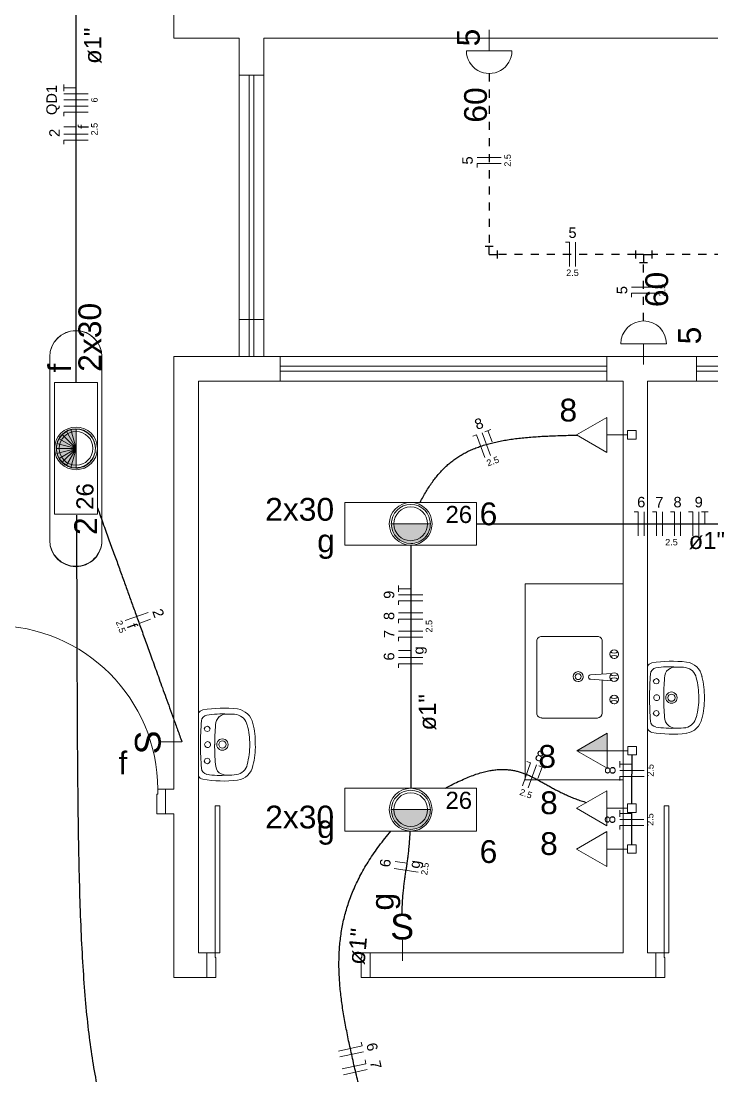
# Model space of a CAD drawing. Header units: millimetres. Extents: x 0 to 321, y -39 to 66.
# Drawn here: x 48.73 to 57.29, y 33.3 to 46.38 of the extents above; entities that cross this region are included whole.
import ezdxf

# ---------------------------------------------------------------- set-up
doc = ezdxf.new("R2010")
doc.units = ezdxf.units.MM
doc.header["$LTSCALE"] = 0.5
doc.header["$MEASUREMENT"] = 0
doc.linetypes.add('DOT2', pattern=[3.175, 0, -3.175])
for name, color, linetype, lineweight in [('Arquitetura', 8, 'Continuous', 5), ('EL-Condutos', 4, 'Continuous', 30), ('EL-Fios', 9, 'Continuous', 20), ('EL-Textos condutos', 7, 'Continuous', 20), ('EL-Textos fios', 7, 'Continuous', 20), ('EL-Textos pontos', 5, 'Continuous', 20), ('P-SIMBOL', 5, 'Continuous', 20)]:
    doc.layers.add(name, color=color, linetype=linetype, lineweight=lineweight)
doc.styles.add('Arial', font='arial.ttf')

msp = doc.modelspace()

# ---------------------------------------------------------------- hatches: boundary and pattern name
at = {"layer": 'Arquitetura', "linetype": 'Continuous'}
for points in [[(49.166, 41.076), (49.167, 41.055), (49.17, 41.034), (49.174, 41.014), (49.18, 40.994), (49.189, 40.974), (49.198, 40.955), (49.21, 40.937), (49.223, 40.921), (49.237, 40.905), (49.252, 40.891), (49.269, 40.878), (49.287, 40.867), (49.306, 40.857), (49.325, 40.849), (49.345, 40.842), (49.366, 40.838), (49.387, 40.835), (49.408, 40.834), (49.409, 40.834), (49.409, 40.834), (49.409, 40.834), (49.409, 40.834), (49.409, 40.834), (49.409, 40.834), (49.409, 40.834), (49.409, 40.834), (49.409, 40.834), (49.409, 40.834), (49.409, 40.834), (49.409, 40.834), (49.409, 40.834), (49.409, 40.834), (49.409, 40.834), (49.409, 40.834), (49.409, 40.834), (49.409, 40.834), (49.409, 40.834), (49.409, 40.834), (49.409, 40.834), (49.409, 40.834), (49.409, 40.834), (49.409, 40.834), (49.409, 40.834), (49.409, 40.834), (49.409, 40.834), (49.409, 40.834), (49.409, 40.834), (49.409, 40.834), (49.409, 40.834), (49.409, 40.834), (49.409, 40.834), (49.409, 40.834), (49.409, 40.834), (49.409, 40.834), (49.409, 40.834), (49.409, 40.834), (49.409, 40.834), (49.409, 40.834), (49.409, 40.834), (49.409, 40.834), (49.409, 40.834), (49.409, 40.834), (49.409, 40.834), (49.409, 40.834), (49.409, 40.834), (49.409, 40.834), (49.409, 40.834), (49.409, 40.834), (49.409, 40.834), (49.409, 40.834), (49.409, 40.834), (49.409, 40.834), (49.409, 40.834), (49.409, 40.834), (49.409, 40.834), (49.409, 40.834), (49.409, 40.834), (49.409, 40.834), (49.409, 40.834), (49.409, 40.834), (49.409, 40.834), (49.409, 40.834), (49.409, 40.834), (49.409, 40.834), (49.409, 40.834), (49.409, 40.834), (49.409, 40.834), (49.409, 40.834), (49.409, 40.834), (49.409, 40.834), (49.409, 40.834), (49.41, 41.319), (49.409, 41.319), (49.409, 41.319), (49.409, 41.319), (49.409, 41.319), (49.409, 41.319), (49.409, 41.319), (49.409, 41.319), (49.409, 41.319), (49.409, 41.319), (49.409, 41.319), (49.409, 41.319), (49.409, 41.319), (49.409, 41.319), (49.409, 41.319), (49.409, 41.319), (49.409, 41.319), (49.409, 41.319), (49.409, 41.319), (49.409, 41.319), (49.409, 41.319), (49.409, 41.319), (49.409, 41.319), (49.409, 41.319), (49.409, 41.319), (49.409, 41.319), (49.409, 41.319), (49.409, 41.319), (49.409, 41.319), (49.409, 41.319), (49.409, 41.319), (49.409, 41.319), (49.409, 41.319), (49.409, 41.319), (49.409, 41.319), (49.409, 41.319), (49.409, 41.319), (49.409, 41.319), (49.409, 41.319), (49.409, 41.319), (49.409, 41.319), (49.409, 41.319), (49.409, 41.319), (49.409, 41.319), (49.409, 41.319), (49.409, 41.319), (49.409, 41.319), (49.409, 41.319), (49.409, 41.319), (49.409, 41.319), (49.409, 41.319), (49.409, 41.319), (49.409, 41.319), (49.409, 41.319), (49.409, 41.319), (49.409, 41.319), (49.409, 41.319), (49.409, 41.319), (49.409, 41.319), (49.409, 41.319), (49.409, 41.319), (49.409, 41.319), (49.409, 41.319), (49.409, 41.319), (49.409, 41.319), (49.409, 41.319), (49.409, 41.319), (49.409, 41.319), (49.409, 41.319), (49.409, 41.319), (49.409, 41.319), (49.409, 41.319), (49.409, 41.319), (49.409, 41.319), (49.408, 41.319), (49.387, 41.318), (49.366, 41.315), (49.345, 41.31), (49.325, 41.304), (49.306, 41.296), (49.287, 41.286), (49.269, 41.275), (49.252, 41.262), (49.237, 41.248), (49.223, 41.232), (49.21, 41.215), (49.198, 41.198), (49.189, 41.179), (49.18, 41.159), (49.174, 41.139), (49.17, 41.118), (49.167, 41.098), (49.166, 41.076), (49.166, 41.076)], [(53.561, 39.9), (53.582, 39.901), (53.603, 39.904), (53.624, 39.908), (53.644, 39.915), (53.663, 39.923), (53.682, 39.933), (53.7, 39.944), (53.717, 39.957), (53.732, 39.971), (53.746, 39.987), (53.759, 40.003), (53.771, 40.021), (53.78, 40.04), (53.788, 40.059), (53.795, 40.08), (53.799, 40.1), (53.802, 40.121), (53.803, 40.142), (53.803, 40.143), (53.803, 40.143), (53.803, 40.143), (53.803, 40.143), (53.803, 40.143), (53.803, 40.143), (53.803, 40.143), (53.803, 40.143), (53.803, 40.143), (53.803, 40.143), (53.803, 40.143), (53.803, 40.143), (53.803, 40.143), (53.803, 40.143), (53.803, 40.143), (53.803, 40.143), (53.803, 40.143), (53.803, 40.143), (53.803, 40.143), (53.803, 40.143), (53.803, 40.143), (53.803, 40.143), (53.803, 40.143), (53.803, 40.143), (53.803, 40.143), (53.803, 40.143), (53.803, 40.143), (53.803, 40.143), (53.803, 40.143), (53.803, 40.143), (53.803, 40.143), (53.803, 40.143), (53.803, 40.143), (53.803, 40.143), (53.803, 40.143), (53.803, 40.143), (53.803, 40.143), (53.803, 40.143), (53.803, 40.143), (53.803, 40.143), (53.803, 40.143), (53.803, 40.143), (53.803, 40.143), (53.803, 40.143), (53.803, 40.143), (53.803, 40.143), (53.803, 40.143), (53.803, 40.143), (53.803, 40.143), (53.803, 40.143), (53.803, 40.143), (53.803, 40.143), (53.803, 40.143), (53.803, 40.143), (53.803, 40.143), (53.803, 40.143), (53.803, 40.143), (53.803, 40.143), (53.803, 40.143), (53.803, 40.143), (53.803, 40.143), (53.803, 40.143), (53.803, 40.143), (53.803, 40.143), (53.803, 40.143), (53.803, 40.143), (53.803, 40.143), (53.803, 40.143), (53.803, 40.143), (53.803, 40.143), (53.803, 40.143), (53.803, 40.143), (53.803, 40.143), (53.319, 40.144), (53.319, 40.143), (53.319, 40.143), (53.319, 40.143), (53.319, 40.143), (53.319, 40.143), (53.319, 40.143), (53.319, 40.143), (53.319, 40.143), (53.319, 40.143), (53.319, 40.143), (53.319, 40.143), (53.319, 40.143), (53.319, 40.143), (53.319, 40.143), (53.319, 40.143), (53.319, 40.143), (53.319, 40.143), (53.319, 40.143), (53.319, 40.143), (53.319, 40.143), (53.319, 40.143), (53.319, 40.143), (53.319, 40.143), (53.319, 40.143), (53.319, 40.143), (53.319, 40.143), (53.319, 40.143), (53.319, 40.143), (53.319, 40.143), (53.319, 40.143), (53.319, 40.143), (53.319, 40.143), (53.319, 40.143), (53.319, 40.143), (53.319, 40.143), (53.319, 40.143), (53.319, 40.143), (53.319, 40.143), (53.319, 40.143), (53.319, 40.143), (53.319, 40.143), (53.319, 40.143), (53.319, 40.143), (53.319, 40.143), (53.319, 40.143), (53.319, 40.143), (53.319, 40.143), (53.319, 40.143), (53.319, 40.143), (53.319, 40.143), (53.319, 40.143), (53.319, 40.143), (53.319, 40.143), (53.319, 40.143), (53.319, 40.143), (53.319, 40.143), (53.319, 40.143), (53.319, 40.143), (53.319, 40.143), (53.319, 40.143), (53.319, 40.143), (53.319, 40.143), (53.319, 40.143), (53.319, 40.143), (53.319, 40.143), (53.319, 40.143), (53.319, 40.143), (53.319, 40.143), (53.319, 40.143), (53.319, 40.143), (53.319, 40.143), (53.319, 40.143), (53.319, 40.143), (53.319, 40.142), (53.319, 40.121), (53.322, 40.1), (53.327, 40.08), (53.333, 40.059), (53.341, 40.04), (53.351, 40.021), (53.362, 40.003), (53.375, 39.987), (53.389, 39.971), (53.405, 39.957), (53.422, 39.944), (53.44, 39.933), (53.458, 39.923), (53.478, 39.915), (53.498, 39.908), (53.519, 39.904), (53.54, 39.901), (53.561, 39.9), (53.561, 39.9)], [(53.561, 36.356), (53.582, 36.357), (53.603, 36.359), (53.624, 36.364), (53.644, 36.37), (53.663, 36.378), (53.682, 36.388), (53.7, 36.4), (53.717, 36.412), (53.732, 36.427), (53.746, 36.442), (53.759, 36.459), (53.771, 36.477), (53.78, 36.496), (53.788, 36.515), (53.795, 36.535), (53.799, 36.556), (53.802, 36.577), (53.803, 36.598), (53.803, 36.599), (53.803, 36.599), (53.803, 36.599), (53.803, 36.599), (53.803, 36.599), (53.803, 36.599), (53.803, 36.599), (53.803, 36.599), (53.803, 36.599), (53.803, 36.599), (53.803, 36.599), (53.803, 36.599), (53.803, 36.599), (53.803, 36.599), (53.803, 36.599), (53.803, 36.599), (53.803, 36.599), (53.803, 36.599), (53.803, 36.599), (53.803, 36.599), (53.803, 36.599), (53.803, 36.599), (53.803, 36.599), (53.803, 36.599), (53.803, 36.599), (53.803, 36.599), (53.803, 36.599), (53.803, 36.599), (53.803, 36.599), (53.803, 36.599), (53.803, 36.599), (53.803, 36.599), (53.803, 36.599), (53.803, 36.599), (53.803, 36.599), (53.803, 36.599), (53.803, 36.599), (53.803, 36.599), (53.803, 36.599), (53.803, 36.599), (53.803, 36.599), (53.803, 36.599), (53.803, 36.599), (53.803, 36.599), (53.803, 36.599), (53.803, 36.599), (53.803, 36.599), (53.803, 36.599), (53.803, 36.599), (53.803, 36.599), (53.803, 36.599), (53.803, 36.599), (53.803, 36.599), (53.803, 36.599), (53.803, 36.599), (53.803, 36.599), (53.803, 36.599), (53.803, 36.599), (53.803, 36.599), (53.803, 36.599), (53.803, 36.599), (53.803, 36.599), (53.803, 36.599), (53.803, 36.599), (53.803, 36.599), (53.803, 36.599), (53.803, 36.599), (53.803, 36.599), (53.803, 36.599), (53.803, 36.599), (53.803, 36.599), (53.803, 36.599), (53.803, 36.599), (53.319, 36.6), (53.319, 36.599), (53.319, 36.599), (53.319, 36.599), (53.319, 36.599), (53.319, 36.599), (53.319, 36.599), (53.319, 36.599), (53.319, 36.599), (53.319, 36.599), (53.319, 36.599), (53.319, 36.599), (53.319, 36.599), (53.319, 36.599), (53.319, 36.599), (53.319, 36.599), (53.319, 36.599), (53.319, 36.599), (53.319, 36.599), (53.319, 36.599), (53.319, 36.599), (53.319, 36.599), (53.319, 36.599), (53.319, 36.599), (53.319, 36.599), (53.319, 36.599), (53.319, 36.599), (53.319, 36.599), (53.319, 36.599), (53.319, 36.599), (53.319, 36.599), (53.319, 36.599), (53.319, 36.599), (53.319, 36.599), (53.319, 36.599), (53.319, 36.599), (53.319, 36.599), (53.319, 36.599), (53.319, 36.599), (53.319, 36.599), (53.319, 36.599), (53.319, 36.599), (53.319, 36.599), (53.319, 36.599), (53.319, 36.599), (53.319, 36.599), (53.319, 36.599), (53.319, 36.599), (53.319, 36.599), (53.319, 36.599), (53.319, 36.599), (53.319, 36.599), (53.319, 36.599), (53.319, 36.599), (53.319, 36.599), (53.319, 36.599), (53.319, 36.599), (53.319, 36.599), (53.319, 36.599), (53.319, 36.599), (53.319, 36.599), (53.319, 36.599), (53.319, 36.599), (53.319, 36.599), (53.319, 36.599), (53.319, 36.599), (53.319, 36.599), (53.319, 36.599), (53.319, 36.599), (53.319, 36.599), (53.319, 36.599), (53.319, 36.599), (53.319, 36.599), (53.319, 36.599), (53.319, 36.598), (53.319, 36.577), (53.322, 36.556), (53.327, 36.535), (53.333, 36.515), (53.341, 36.496), (53.351, 36.477), (53.362, 36.459), (53.375, 36.442), (53.389, 36.427), (53.405, 36.412), (53.422, 36.4), (53.44, 36.388), (53.458, 36.378), (53.478, 36.37), (53.498, 36.364), (53.519, 36.359), (53.54, 36.357), (53.561, 36.356), (53.561, 36.356)]]:
    msp.add_hatch(color=256, dxfattribs=at).paths.add_polyline_path(points)
at = {"layer": 'P-SIMBOL', "linetype": 'Continuous'}
msp.add_hatch(color=256, dxfattribs=at).paths.add_polyline_path([(55.9953, 37.3312), (55.6203, 37.3312), (55.9953, 37.5477)])

# ---------------------------------------------------------------- linework, layer by layer
at = {"layer": 'Arquitetura'}
for p, q in [((50.623, 46.569), (50.623, 46.166)), ((51.433, 46.166), (50.623, 46.166)), ((51.433, 42.219), (51.433, 46.166)), ((51.737, 46.166), (51.737, 45.253)), ((57.51, 46.166), (51.737, 46.166)), ((51.737, 42.219), (51.737, 46.166)), ((54.322, 46.166), (54.926, 46.166)), ((51.433, 45.707), (51.737, 45.707)), ((51.555, 42.219), (51.555, 45.707)), ((51.616, 42.219), (51.616, 45.707)), ((51.737, 43.329), (51.737, 42.219)), ((51.433, 42.677), (51.737, 42.677)), ((49.084, 42.215), (49.084, 39.938)), ((49.084, 42.214), (49.084, 39.939)), ((49.732, 42.215), (49.732, 39.938)), ((49.732, 42.214), (49.732, 39.939)), ((51.433, 42.219), (50.623, 42.219)), ((50.623, 42.219), (50.623, 36.853)), ((51.433, 42.219), (51.737, 42.219)), ((84.334, 42.219), (51.737, 42.219)), ((51.939, 42.219), (51.939, 41.914)), ((54.866, 42.219), (55.474, 42.219)), ((55.989, 41.914), (55.989, 42.219)), ((57.103, 42.219), (57.103, 41.914)), ((51.936, 42.097), (55.989, 42.097)), ((51.936, 42.036), (55.989, 42.036)), ((57.101, 42.097), (61.153, 42.097)), ((57.101, 42.036), (61.153, 42.036)), ((56.194, 41.914), (50.927, 41.914)), ((50.927, 41.914), (50.927, 34.826)), ((56.194, 41.914), (56.194, 34.826)), ((61.762, 41.914), (56.494, 41.914)), ((56.494, 41.914), (56.494, 34.826)), ((49.2, 41.199), (49.174, 41.139)), ((49.2, 41.199), (49.239, 41.25)), ((49.41, 41.079), (49.2, 41.199)), ((49.41, 41.079), (49.2, 41.199)), ((49.239, 41.25), (49.29, 41.289)), ((49.239, 41.25), (49.41, 41.079)), ((49.239, 41.25), (49.41, 41.079)), ((49.41, 41.079), (49.239, 41.25)), ((49.346, 41.314), (49.29, 41.289)), ((49.29, 41.289), (49.41, 41.079)), ((49.29, 41.289), (49.41, 41.079)), ((49.346, 41.314), (49.41, 41.319)), ((49.41, 41.079), (49.346, 41.314)), ((49.41, 41.079), (49.346, 41.314)), ((49.41, 41.319), (49.41, 41.079)), ((49.41, 41.319), (49.41, 41.079)), ((49.41, 41.319), (49.41, 40.834)), ((49.41, 41.319), (49.41, 41.079)), ((49.41, 41.319), (49.41, 41.079)), ((49.41, 41.319), (49.41, 40.834)), ((49.166, 41.079), (49.174, 41.139)), ((49.174, 41.014), (49.166, 41.079)), ((49.166, 41.079), (49.41, 41.079)), ((49.166, 41.079), (49.41, 41.079)), ((49.41, 41.079), (49.166, 41.079)), ((49.174, 41.139), (49.41, 41.079)), ((49.174, 41.139), (49.41, 41.079)), ((49.41, 41.079), (49.174, 41.014)), ((49.41, 41.079), (49.174, 41.014)), ((49.2, 40.954), (49.41, 41.079)), ((49.2, 40.954), (49.41, 41.079)), ((49.239, 40.907), (49.41, 41.079)), ((49.239, 40.907), (49.41, 41.079)), ((49.41, 41.079), (49.239, 40.907)), ((49.41, 41.079), (49.29, 40.869)), ((49.41, 41.079), (49.29, 40.869)), ((49.346, 40.843), (49.41, 41.079)), ((49.346, 40.843), (49.41, 41.079)), ((49.41, 41.079), (49.41, 40.834)), ((49.41, 41.079), (49.41, 40.834)), ((49.174, 41.014), (49.2, 40.954)), ((49.239, 40.907), (49.2, 40.954)), ((49.29, 40.869), (49.239, 40.907)), ((49.29, 40.869), (49.346, 40.843)), ((49.41, 40.834), (49.346, 40.843)), ((53.319, 40.144), (53.559, 40.144)), ((53.319, 40.144), (53.559, 40.144)), ((53.319, 40.144), (53.803, 40.144)), ((53.559, 40.144), (53.803, 40.144)), ((56.194, 39.399), (54.977, 39.399)), ((54.977, 39.399), (54.977, 36.969)), ((56.494, 37.991), (56.494, 38.381)), ((56.494, 37.862), (56.494, 38.243)), ((56.58, 38.213), (56.567, 38.192)), ((56.567, 38.192), (56.58, 38.166)), ((56.606, 38.226), (56.58, 38.213)), ((56.627, 38.213), (56.606, 38.226)), ((56.64, 38.192), (56.627, 38.213)), ((56.627, 38.166), (56.64, 38.192)), ((56.58, 38.166), (56.606, 38.158)), ((56.606, 38.158), (56.627, 38.166)), ((56.494, 37.605), (56.494, 37.991)), ((56.58, 37.819), (56.567, 37.793)), ((56.567, 37.793), (56.58, 37.772)), ((56.606, 37.828), (56.58, 37.819)), ((56.627, 37.819), (56.606, 37.828)), ((56.64, 37.793), (56.627, 37.819)), ((56.627, 37.772), (56.64, 37.793)), ((50.927, 37.79), (50.927, 37.405)), ((56.58, 37.772), (56.606, 37.759)), ((56.606, 37.759), (56.627, 37.772)), ((50.927, 37.533), (50.927, 37.152)), ((51, 37.602), (51.013, 37.623)), ((51.013, 37.576), (51, 37.602)), ((51.013, 37.623), (51.039, 37.636)), ((51.039, 37.568), (51.013, 37.576)), ((51.039, 37.636), (51.06, 37.623)), ((51.06, 37.576), (51.039, 37.568)), ((51.06, 37.623), (51.073, 37.602)), ((51.073, 37.602), (51.06, 37.576)), ((50.927, 37.405), (50.927, 37.015)), ((51, 37.203), (51.013, 37.229)), ((51.013, 37.182), (51, 37.203)), ((51.013, 37.229), (51.039, 37.238)), ((51.039, 37.169), (51.013, 37.182)), ((51.039, 37.238), (51.06, 37.229)), ((51.06, 37.182), (51.039, 37.169)), ((51.06, 37.229), (51.073, 37.203)), ((51.073, 37.203), (51.06, 37.182)), ((56.194, 36.969), (54.977, 36.969)), ((50.524, 36.853), (50.623, 36.853)), ((50.524, 36.549), (50.623, 36.549)), ((50.623, 36.549), (50.623, 34.521)), ((53.319, 36.6), (53.559, 36.6)), ((53.319, 36.6), (53.559, 36.6)), ((53.319, 36.6), (53.803, 36.6)), ((53.559, 36.6), (53.803, 36.6)), ((51.03, 34.826), (50.927, 34.826)), ((56.194, 34.826), (53.053, 34.826)), ((56.597, 34.826), (56.494, 34.826)), ((51.03, 34.521), (50.623, 34.521)), ((56.597, 34.521), (53.053, 34.521))]:
    msp.add_line(p, q, dxfattribs=at)
at = {"layer": 'Arquitetura', "color": 7}
for p, q in [((55.183, 38.748), (55.873, 38.748)), ((55.123, 38.688), (55.123, 37.796)), ((55.933, 38.688), (55.933, 38.281)), ((56.052, 38.289), (55.788, 38.272)), ((56.052, 38.199), (55.788, 38.216)), ((55.933, 38.208), (55.933, 37.796)), ((55.183, 37.736), (55.873, 37.736))]:
    msp.add_line(p, q, dxfattribs=at)
at = {"layer": 'Arquitetura'}
for points in [[(50.521, 36.853), (50.521, 36.549), (50.41, 36.549), (50.41, 36.793), (50.423, 36.793), (50.423, 36.853), (50.521, 36.853)], [(51.193, 34.826), (51.133, 34.826), (51.133, 36.648), (51.193, 36.648), (51.193, 34.826)], [(56.76, 34.826), (56.7, 34.826), (56.7, 36.648), (56.76, 36.648), (56.76, 34.826)], [(51.03, 34.826), (51.03, 34.521), (51.142, 34.521), (51.142, 34.766), (51.133, 34.766), (51.133, 34.826), (51.03, 34.826)], [(53.058, 34.826), (53.058, 34.521), (52.947, 34.521), (52.947, 34.766), (52.955, 34.766), (52.955, 34.826), (53.058, 34.826)], [(56.597, 34.826), (56.597, 34.521), (56.709, 34.521), (56.709, 34.766), (56.7, 34.766), (56.7, 34.826), (56.597, 34.826)]]:
    msp.add_lwpolyline(points, dxfattribs=at)
for centre, radius, start, end in [((49.408, 42.213), 0.323754, 90.0027, 180), ((49.408, 42.216), 0.323571, 90.0027, 180), ((49.408, 42.214), 0.323571, 90.0027, 180), ((49.408, 42.213), 0.323754, 0.005371330000000001, 90.0027), ((49.408, 42.216), 0.323571, 0.00549497, 90.0027), ((49.408, 42.214), 0.323571, 0.00549497, 90.0027), ((49.408, 41.076), 0.24228, 90, 180), ((49.408, 41.081), 0.242143, 90, 180), ((49.408, 41.079), 0.242143, 90, 180), ((49.408, 41.081), 0.242143, 0, 90), ((49.408, 41.079), 0.242143, 0, 90), ((49.408, 41.076), 0.24228, 0, 90), ((49.408, 41.076), 0.24228, 180, 270), ((49.408, 41.081), 0.242143, 180, 270), ((49.408, 41.079), 0.242143, 180, 270), ((49.408, 41.081), 0.242143, 270, 1.52683e-06), ((49.408, 41.079), 0.242143, 270, 1.52683e-06), ((49.408, 41.076), 0.24228, 270, 1.20742e-06), ((53.561, 40.142), 0.24228, 90, 180), ((53.561, 40.142), 0.24228, 0, 90), ((53.561, 40.142), 0.24228, 180, 270), ((53.561, 40.142), 0.24228, 270, 1.47878e-06), ((49.408, 39.936), 0.323754, 180, 270), ((49.408, 39.941), 0.323571, 180, 270), ((49.408, 39.939), 0.323571, 180, 270), ((49.408, 39.941), 0.323571, 270, 1.52683e-06), ((49.408, 39.939), 0.323571, 270, 1.52683e-06), ((49.408, 39.936), 0.323754, 270, 1.20742e-06), ((48.394, 36.853), 2.02829, 0, 90), ((56.563, 38.342), 0.0781403, 101.431, 152.133), ((56.613, 38.277), 0.0813385, 99.6072, 176.886), ((56.805, 36.915), 1.52519, 83.4235, 99.72090000000001), ((56.761, 37.459), 0.912262, 84.20280000000001, 100.218), ((56.834, 38.239), 0.127825, 129.245, 183.227), ((56.845, 38.209), 0.158246, 87.1606, 125.348), ((56.876, 37.722), 0.645847, 81.83040000000001, 92.0054), ((56.944, 38.204), 0.158733, 11.6163, 81.5806), ((56.95, 38.208), 0.224232, 10.4075, 82.2804), ((60.326, 37.988), 3.80552, 175.586, 180), ((59.435, 37.989), 2.73941, 174.905, 179.979), ((55.973, 37.964), 1.15943, 1.30336, 13.5421), ((56.24, 38.011), 0.960183, 358.6589999999999, 14.3632), ((56.792, 37.988), 0.0707257, 60.0032, 119.997), ((59.995, 37.976), 3.47466, 179.79, 184.625), ((56.608, 37.988), 0.0364196, 179.963, 239.981), ((56.608, 37.988), 0.0364073, 119.96, 180), ((56.608, 37.988), 0.0364429, 60.0128, 119.987), ((56.608, 37.989), 0.0364429, 240.013, 299.987), ((56.608, 37.988), 0.0364073, 299.96, 1.20742e-06), ((56.608, 37.989), 0.0364196, 359.963, 59.9809), ((59.683, 37.995), 2.98685, 180.061, 184.81), ((56.792, 37.988), 0.070721, 120.007, 180), ((56.792, 37.989), 0.0707159, 180.001, 240.003), ((56.792, 37.988), 0.045002, 90, 179.99), ((56.792, 37.988), 0.0450003, 180, 270), ((56.792, 37.989), 0.0707257, 240.003, 299.997), ((56.792, 37.988), 0.0449982, 0, 90), ((56.792, 37.988), 0.0450003, 270, 8.537740000000001e-07), ((56.792, 37.988), 0.0707159, 0.000722744, 60.0032), ((56.792, 37.988), 0.070721, 300.007, 1.20742e-06), ((55.965, 38.019), 1.16775, 346.496, 358.648), ((56.241, 37.966), 0.958999, 345.578, 1.30195), ((51.018, 37.738), 0.105675, 110.542, 148.93), ((51.238, 36.332), 1.52684, 83.4134, 99.6929), ((51.371, 37.615), 0.237888, 12.514, 79.9443), ((54.428, 37.42), 3.47466, 175.375, 180.21), ((51.042, 37.694), 0.0778908, 98.75580000000001, 175.613), ((51.23, 36.544), 1.24282, 87.3231, 99.24149999999999), ((51.274, 37.65), 0.135075, 130.344, 179.449), ((51.279, 37.641), 0.145003, 86.6025, 129.6), ((51.308, 37.156), 0.629822, 81.3221, 91.8265), ((51.365, 37.611), 0.171445, 12.9461, 77.2809), ((50.674, 37.429), 0.958999, 358.698, 14.4219), ((56.609, 37.702), 0.0778908, 184.387, 261.244), ((56.842, 37.746), 0.135075, 180.551, 229.656), ((56.932, 37.784), 0.171445, 282.719, 347.054), ((56.938, 37.781), 0.237888, 280.056, 347.486), ((54.116, 37.4), 2.98685, 175.19, 179.939), ((50.398, 37.377), 1.16775, 1.35244, 13.5038), ((56.585, 37.657), 0.105675, 211.07, 249.458), ((56.805, 39.063), 1.52684, 260.3070000000001, 276.587), ((56.797, 38.851), 1.24282, 260.758, 272.677), ((56.847, 37.755), 0.145003, 230.4, 273.398), ((56.875, 38.239), 0.629822, 268.174, 278.678), ((54.759, 37.407), 3.80552, 180, 184.414), ((51.041, 37.407), 0.0364196, 120.019, 180.037), ((51.041, 37.407), 0.0364073, 180, 240.04), ((51.041, 37.407), 0.0364429, 60.0128, 119.987), ((51.041, 37.407), 0.0364073, 0, 60.03980000000001), ((51.041, 37.407), 0.0364196, 300.019, 0.0366507), ((53.868, 37.407), 2.73941, 180.021, 185.095), ((51.225, 37.407), 0.070721, 180, 239.993), ((51.225, 37.407), 0.0707159, 119.997, 179.999), ((51.225, 37.407), 0.045002, 180.01, 270), ((51.225, 37.407), 0.0450003, 90, 180), ((51.225, 37.407), 0.0707257, 60.0032, 119.997), ((51.225, 37.407), 0.0450003, 0, 90), ((51.225, 37.407), 0.0449982, 270, 8.537740000000001e-07), ((51.225, 37.407), 0.0707159, 299.997, 359.999), ((51.225, 37.407), 0.070721, 0, 59.9929), ((50.406, 37.432), 1.15943, 346.458, 358.697), ((50.673, 37.385), 0.960183, 345.637, 1.34148), ((51.041, 37.407), 0.0364429, 240.013, 299.987), ((51.225, 37.407), 0.0707257, 240.003, 299.997), ((51.267, 37.156), 0.127825, 176.773, 230.755), ((51.377, 37.192), 0.158733, 278.419, 348.384), ((51.383, 37.187), 0.224232, 277.72, 349.592), ((50.996, 37.053), 0.0781403, 207.867, 258.569), ((51.046, 37.118), 0.0813385, 183.114, 260.393), ((51.194, 37.936), 0.912262, 259.782, 275.797), ((51.278, 37.186), 0.158246, 234.652, 272.839), ((51.308, 37.674), 0.645847, 267.995, 278.17), ((51.238, 38.48), 1.52519, 260.279, 276.577), ((53.561, 36.598), 0.24228, 90, 180), ((53.561, 36.598), 0.24228, 0, 90), ((53.561, 36.598), 0.24228, 180, 270), ((53.561, 36.598), 0.24228, 270, 1.47878e-06)]:
    msp.add_arc(centre, radius, start, end, dxfattribs=at)
at = {"layer": 'Arquitetura', "color": 7}
for centre, radius, start, end in [((55.182, 38.69), 0.0585375, 88.51589999999999, 181.484), ((55.875, 38.69), 0.0585375, 358.516, 91.4841), ((56.081, 38.527), 0.0536017, 90, 180), ((56.081, 38.527), 0.0536017, 0, 90), ((56.081, 38.527), 0.0536017, 180, 270), ((56.081, 38.442), 0.0707543, 48.7903, 131.21), ((56.081, 38.609), 0.0707543, 228.994, 311.006), ((56.081, 38.527), 0.0536017, 270, 1.526e-06), ((55.635, 38.249), 0.062178, 90, 180), ((55.635, 38.249), 0.062178, 180, 270), ((55.635, 38.249), 0.0364492, 90, 180), ((55.635, 38.249), 0.0364492, 180, 270), ((55.635, 38.249), 0.062178, 0, 90), ((55.635, 38.249), 0.0364492, 0, 90), ((55.635, 38.249), 0.0364492, 270, 1.526e-06), ((55.635, 38.249), 0.062178, 270, 1.526e-06), ((55.79, 38.244), 0.027873, 150.707, 210.721), ((55.79, 38.244), 0.027873, 90.6922, 150.707), ((55.79, 38.244), 0.0278729, 210.721, 270.736), ((56.081, 38.244), 0.0536017, 90, 180), ((56.081, 38.244), 0.0536017, 180, 270), ((56.081, 38.163), 0.0707543, 49.5318, 130.468), ((56.081, 38.33), 0.0707543, 231.427, 308.573), ((56.081, 38.244), 0.0536017, 0, 90), ((56.081, 38.244), 0.0536017, 270, 1.526e-06), ((56.081, 37.966), 0.0536017, 90, 180), ((56.081, 37.966), 0.0536017, 180, 270), ((56.081, 37.884), 0.0707544, 48.69149999999999, 131.309), ((56.081, 38.047), 0.0707543, 228.884, 311.116), ((56.081, 37.966), 0.0536017, 0, 90), ((56.081, 37.966), 0.0536017, 270, 1.526e-06), ((55.182, 37.795), 0.0585375, 178.516, 271.484), ((55.871, 37.798), 0.062178, 270.006, 1.526e-06)]:
    msp.add_arc(centre, radius, start, end, dxfattribs=at)
at = {"layer": 'EL-Condutos', "linetype": 'Continuous'}
for p, q in [((54.4821, 43.5842), (54.5821, 43.5842)), ((54.5324, 43.4842), (54.5324, 43.5842)), ((54.5324, 43.4842), (54.6324, 43.4842)), ((54.6324, 43.5342), (54.6324, 43.4342)), ((56.3468, 43.5342), (56.3468, 43.4342)), ((56.4468, 43.4842), (56.3468, 43.4842)), ((56.4468, 43.4842), (56.4468, 43.3842)), ((56.4468, 43.4842), (56.5468, 43.4842)), ((56.5468, 43.5342), (56.5468, 43.4342)), ((56.3969, 43.3842), (56.4968, 43.3842))]:
    msp.add_line(p, q, dxfattribs=at)
for points in [[(49.41, 41.89682175791543), (49.40999999999999, 42.16309319262726), (49.41, 42.41518679212177), (49.41, 42.65411525904296), (49.41, 42.88089129603485), (49.41, 43.09652760574145), (49.41, 43.30203689080678), (49.41, 43.49843185387484), (49.40999999999999, 43.68672519758967), (49.41, 43.86792962459528), (49.41, 44.04305783753568), (49.41, 44.21312253905487), (49.40999999999999, 44.37913643179688), (49.41, 44.54211221840573), (49.41, 44.70306260152545), (49.41, 44.8630002838), (49.41, 45.02293796787345), (49.41, 45.18388835638978), (49.41, 45.34686415199303), (49.41, 45.51287805732721), (49.41, 45.68294277503632), (49.41, 45.85807100776439), (49.41, 46.03927545815542), (49.41, 46.22756882885345), (49.41, 46.42396382250247), (49.41, 46.62947314174652), (49.41, 46.84510948922959), (49.41, 47.0718855675957), (49.41, 47.31081407948888), (49.41, 47.56290772755313), (49.41, 47.82917921443248)], [(53.67716024559576, 40.4094661757827), (53.71330209429026, 40.47810928033063), (53.75036714624851, 40.54289069002927), (53.78846787099899, 40.60392220482487), (53.82771673807022, 40.66131562466366), (53.86822621699066, 40.71518274949185), (53.91010877728877, 40.76563537925567), (53.95347688849306, 40.81278531390135), (53.99844302013202, 40.85674435337513), (54.04511964173413, 40.89762429762324), (54.09361922282784, 40.93553694659187), (54.14405423294166, 40.97059410022729), (54.19653714160408, 41.00290755847571), (54.25118041834358, 41.03258912128337), (54.30809653268862, 41.05975058859648), (54.36739795416769, 41.08450376036127), (54.42919715230931, 41.10696043652399), (54.49360659664192, 41.12723241703085), (54.56073875669401, 41.14543150182807), (54.63070610199409, 41.1616694908619), (54.70362110207061, 41.17605818407855), (54.77959622645207, 41.18870938142425), (54.85874394466695, 41.19973488284523), (54.94117672624373, 41.20924648828773), (55.02700704071091, 41.21735599769796), (55.11634735759694, 41.22417521102216), (55.20931014643033, 41.22981592820656), (55.30600787673956, 41.23438994919737), (55.4065530180531, 41.23800907394084), (55.51105803989945, 41.24078510238318), (55.61963541180707, 41.24282983447063)], [(49.67526407372708, 40.34361444907346), (49.71495947997957, 40.23356777827449), (49.75269248395535, 40.12896143061882), (49.78863809026751, 40.02931024480289), (49.82297130352914, 39.93412905952317), (49.85586712835327, 39.84293271347609), (49.88750056935298, 39.75523604535806), (49.91804663114134, 39.67055389386556), (49.94768031833143, 39.58840109769503), (49.97657663553632, 39.50829249554291), (50.00491058736904, 39.42974292610563), (50.03285717844269, 39.35226722807963), (50.06059141337036, 39.27538024016138), (50.08828829676508, 39.1985968010473), (50.11612283323993, 39.12143174943384), (50.14427002740799, 39.04339992401744), (50.17290488388232, 38.96401616349454), (50.20220240727599, 38.8827953065616), (50.23233760220207, 38.79925219191504), (50.26348547327363, 38.71290165825132), (50.29582102510373, 38.62325854426687), (50.32951926230545, 38.52983768865815), (50.36475518949186, 38.43215393012158), (50.40170381127602, 38.32972210735362), (50.440540132271, 38.2220570590507), (50.48143915708987, 38.10867362390928), (50.5245758903457, 37.98908664062579), (50.57012533665156, 37.86281094789666), (50.61826250062052, 37.72936138441837), (50.66916238686564, 37.58825278888733), (50.723, 37.439)], [(49.4147507337, 40.2524512311), (49.41802807443936, 39.43351791382792), (49.420449435137, 38.66939891804815), (49.42297475024049, 37.95772262182113), (49.42656395419736, 37.29611740320728), (49.43217698145517, 36.68221164026706), (49.44077376646148, 36.1136337110609), (49.45331424366383, 35.58801199364924), (49.47075834750976, 35.1029748660925), (49.49406601244682, 34.65615070645113), (49.52419717292258, 34.24516789278557), (49.56211176338459, 33.86765480315626), (49.60876971828036, 33.52123981562361), (49.66513097205748, 33.20355130824808), (49.73215545916349, 32.91221765909012), (49.81080311404594, 32.64486724621013), (49.90203387115237, 32.39912844766857), (50.00680766493034, 32.17262964152588), (50.12608442982739, 31.96299920584249), (50.26082410029109, 31.76786551867884), (50.41198661076896, 31.58485695809535), (50.58053189570857, 31.41160190215248), (50.76741988955747, 31.24572872891066), (50.97361052676321, 31.08486581643032), (51.20006374177333, 30.9266415427719), (51.44773946903538, 30.76868428599584), (51.71759764299692, 30.60862242416258), (52.01059819810549, 30.44408433533255), (52.32770106880865, 30.27269839756618), (52.66986618955394, 30.09209298892392), (53.0380534947889, 29.89989648746621)], [(54.37645469024864, 40.144), (54.54759015458541, 40.144), (54.7104361478146, 40.144), (54.8655847750153, 40.14399999999999), (55.01362814126664, 40.144), (55.15515835164774, 40.14399999999999), (55.2907675112377, 40.14399999999999), (55.42104772511566, 40.14400000000001), (55.54659109836066, 40.14399999999999), (55.66798973605192, 40.14400000000001), (55.78583574326846, 40.14399999999999), (55.90072122508946, 40.14400000000001), (56.01323828659398, 40.14399999999999), (56.12397903286119, 40.14400000000001), (56.23353556897014, 40.14399999999999), (56.3425, 40.144), (56.45146443102986, 40.144), (56.56102096713882, 40.144), (56.67176171340601, 40.144), (56.78427877491055, 40.144), (56.89916425673153, 40.144), (57.01701026394809, 40.144), (57.13840890163932, 40.144), (57.26395227488435, 40.144), (57.39423248876229, 40.144), (57.52984164835225, 40.144), (57.67137185873334, 40.144), (57.81941522498469, 40.144), (57.9745638521854, 40.144), (58.13740984541458, 40.144), (58.30854530975136, 40.144)], [(53.559, 39.88037962754767), (53.559, 39.74154437514046), (53.559, 39.61062842288039), (53.55899999999999, 39.48706610653893), (53.559, 39.37029176188751), (53.559, 39.2597397246976), (53.559, 39.15484433074064), (53.559, 39.05503991578807), (53.559, 38.95976081561136), (53.559, 38.86844136598195), (53.559, 38.78051590267128), (53.559, 38.69541876145082), (53.559, 38.61258427809202), (53.559, 38.53144678836631), (53.559, 38.45144062804516), (53.559, 38.37200013290001), (53.559, 38.2925596387023), (53.559, 38.2125534812235), (53.559, 38.13141599623506), (53.559, 38.04858151950842), (53.559, 37.96348438681503), (53.559, 37.87555893392635), (53.559, 37.78423949661382), (53.559, 37.6889604106489), (53.559, 37.58915601180302), (53.559, 37.48426063584765), (53.559, 37.37370861855425), (53.559, 37.25693429569424), (53.559, 37.13337200303909), (53.559, 37.00245607636025), (53.559, 36.86362085142915)], [(56.30050436295992, 36.67143190239909), (56.30066147553168, 36.69896186509987), (56.30081015980638, 36.7249782388706), (56.30095101780523, 36.74958911820522), (56.30108465154949, 36.77290259759771), (56.30121166306035, 36.79502677154197), (56.30133265435903, 36.81606973453196), (56.30144822746674, 36.83613958106162), (56.3015589844047, 36.85534440562488), (56.30166552719416, 36.87379230271572), (56.30176845785628, 36.89159136682802), (56.30186837841235, 36.90884969245579), (56.30196589088351, 36.92567537409291), (56.30206159729105, 36.94217650623337), (56.30215609965612, 36.95846118337107), (56.30225000000001, 36.97463750000001), (56.30234390034387, 36.99081355061406), (56.30243840270896, 37.00709742970721), (56.30253410911648, 37.02359723177339), (56.30263162158766, 37.04042105130654), (56.3027315421437, 37.05767698280061), (56.30283447280585, 37.07547312074952), (56.30294101559529, 37.09391755964724), (56.30305177253327, 37.11311839398769), (56.30316734564097, 37.13318371826482), (56.30328833693965, 37.15422162697258), (56.30341534845051, 37.1763402146049), (56.30354898219476, 37.19964757565572), (56.30368984019362, 37.22425180461899), (56.30383852446833, 37.25026099598865), (56.30399563704007, 37.27778324425864)], [(53.98950626210618, 36.86600021867035), (54.08296349348145, 36.91538045632519), (54.17090341584353, 36.95816311292056), (54.25365778579888, 36.9946466934192), (54.33155835995396, 37.02512970278385), (54.40493689491524, 37.04991064597723), (54.47412514728916, 37.06928802796209), (54.53945487368222, 37.08356035370116), (54.60125783070085, 37.09302612815716), (54.65986577495153, 37.09798385629285), (54.71561046304073, 37.09873204307095), (54.76882365157488, 37.0955691934542), (54.81983709716047, 37.08879381240533), (54.86898255640395, 37.07870440488708), (54.91659178591179, 37.06559947586219), (54.96299654229046, 37.04977753029338), (55.0085285821464, 37.0315370731434), (55.0535196620861, 37.01117660937497), (55.098301538716, 36.98899464395084), (55.14320596864258, 36.96528968183374), (55.18856470847228, 36.9403602279864), (55.23470951481159, 36.91450478737156), (55.28197214426696, 36.88802186495194), (55.33068435344484, 36.86120996569031), (55.38117789895172, 36.83436759454936), (55.43378453739404, 36.80779325649187), (55.48883602537828, 36.78178545648054), (55.54666411951088, 36.75664269947812), (55.60760057639832, 36.73266349044735), (55.67197715264706, 36.71014633435095), (55.74012560486356, 36.68938973615167)], [(56.3002, 36.16523208415406), (56.3002, 36.18320436121479), (56.30019999999998, 36.20021365565394), (56.3002, 36.21632875194448), (56.3002, 36.23161843455937), (56.3002, 36.24615148797157), (56.30019999999999, 36.25999669665407), (56.3002, 36.27322284507984), (56.3002, 36.28589871772186), (56.3002, 36.29809309905306), (56.30019999999999, 36.30987477354644), (56.3002, 36.32131252567498), (56.3002, 36.33247513991164), (56.3002, 36.34343140072937), (56.30019999999999, 36.35425009260117), (56.3002, 36.365), (56.3002, 36.37574990739883), (56.3002, 36.38656859927063), (56.3002, 36.39752486008837), (56.3002, 36.40868747432502), (56.3002, 36.42012522645356), (56.3002, 36.43190690094694), (56.3002, 36.44410128227815), (56.3002, 36.45677715492016), (56.3002, 36.47000330334593), (56.3002, 36.48384851202843), (56.3002, 36.49838156544065), (56.3002, 36.51367124805552), (56.3002, 36.52978634434606), (56.3002, 36.54679563878521), (56.3002, 36.56476791584595)], [(53.256, 29.7863), (53.27838131557598, 30.11717616992205), (53.2881072300476, 30.43502546024548), (53.28638235763044, 30.74041136131424), (53.27441131254002, 31.03389736347221), (53.2533987089919, 31.31604695706334), (53.22454916120164, 31.58742363243156), (53.18906728338476, 31.84859087992077), (53.14815768975682, 32.10011218987491), (53.10302499453338, 32.3425510526379), (53.05487381192998, 32.57647095855367), (53.00490875616217, 32.80243539796613), (52.95433444144549, 33.0210078612192), (52.9043554819955, 33.23275183865683), (52.85617649202774, 33.43823082062292), (52.81100208575776, 33.6380082974614), (52.77003687740112, 33.83264775951619), (52.73448548117335, 34.02271269713122), (52.70555251129001, 34.20876660065041), (52.68444258196664, 34.39137296041768), (52.6723603074188, 34.57109526677696), (52.67051030186203, 34.74849701007218), (52.68009717951188, 34.92414168064725), (52.70232555458389, 35.09859276884609), (52.73840004129363, 35.27241376501264), (52.78952525385663, 35.44616815949081), (52.85690580648845, 35.62041944262452), (52.94174631340462, 35.79573110475771), (53.04525138882071, 35.9726666362343), (53.16862564695224, 36.1517895273982), (53.3130737020148, 36.33366326859335)], [(53.45051916476114, 35.28349612545227), (53.45186542226691, 35.33103467878261), (53.45358157258867, 35.37624242895912), (53.45564336301618, 35.41927637890532), (53.45802654083919, 35.46029353154479), (53.46070685334746, 35.49945088980104), (53.46366004783074, 35.53690545659764), (53.46686187157879, 35.57281423485811), (53.47028807188137, 35.60733422750602), (53.47391439602823, 35.64062243746488), (53.47771659130912, 35.67283586765827), (53.4816704050138, 35.70413152100971), (53.48575158443202, 35.73466640044276), (53.48993587685356, 35.76459750888095), (53.49419902956814, 35.79408184924783), (53.49851678986553, 35.82327642446695), (53.5028649050355, 35.85233823746184), (53.50721912236779, 35.88142429115605), (53.51155518915216, 35.91069158847313), (53.51584885267836, 35.94029713233662), (53.52007586023615, 35.97039792567006), (53.52421195911529, 36.00115097139699), (53.52823289660553, 36.03271327244097), (53.53211441999663, 36.06524183172553), (53.53583227657833, 36.09889365217422), (53.53936221364041, 36.13382573671058), (53.54267997847261, 36.17019508825815), (53.54576131836468, 36.20815870974049), (53.54858198060639, 36.24787360408113), (53.5511177124875, 36.28949677420362), (53.55334426129774, 36.3331852230315)]]:
    msp.add_spline(points, degree=3, dxfattribs=at)
at = {"layer": 'EL-Condutos', "linetype": 'DOT2', "ltscale": 0.05}
for points in [[(54.5324, 45.72676784717229), (54.5324, 45.61431811744416), (54.53240000000001, 45.50913591110449), (54.5324, 45.4107457481953), (54.5324, 45.31867214875864), (54.53240000000001, 45.23243963283659), (54.5324, 45.15157272047114), (54.5324, 45.07559593170436), (54.5324, 45.0040337865783), (54.53240000000001, 44.936410805135), (54.5324, 44.87225150741648), (54.5324, 44.81108041346479), (54.5324, 44.75242204332201), (54.5324, 44.69580091703014), (54.5324, 44.64074155463125), (54.5324, 44.58676847616736), (54.5324, 44.53340620168053), (54.5324, 44.48017925121281), (54.5324, 44.42661214480623), (54.5324, 44.37222940250282), (54.5324, 44.31655554434465), (54.5324, 44.25911509037375), (54.5324, 44.19943256063217), (54.5324, 44.13703247516194), (54.5324, 44.07143935400511), (54.5324, 44.00217771720373), (54.5324, 43.92877208479984), (54.5324, 43.85074697683547), (54.5324, 43.76762691335269), (54.5324, 43.67893641439351), (54.5324, 43.5842)], [(56.3468, 43.4842), (56.33739624814815, 43.4842), (56.31811531851852, 43.4842), (56.28966270000001, 43.48420000000001), (56.25274388148149, 43.48420000000001), (56.20806435185186, 43.48420000000001), (56.15632960000001, 43.48420000000001), (56.09824511481482, 43.4842), (56.03451638518519, 43.48420000000001), (55.96584889999999, 43.48419999999999), (55.89294814814816, 43.48420000000001), (55.81651961851851, 43.48419999999999), (55.73726880000001, 43.48420000000001), (55.65590118148147, 43.48419999999999), (55.57312225185186, 43.48420000000001), (55.48963749999999, 43.48419999999999), (55.40615241481481, 43.4842), (55.32337248518518, 43.4842), (55.2420032, 43.4842), (55.16275004814815, 43.4842), (55.08631851851852, 43.4842), (55.0134141, 43.4842), (54.94474228148147, 43.4842), (54.88100855185185, 43.4842), (54.8229184, 43.4842), (54.77117731481481, 43.4842), (54.72649078518518, 43.4842), (54.68956429999999, 43.4842), (54.66110334814815, 43.4842), (54.64181341851852, 43.4842), (54.6324, 43.4842)], [(58.816, 43.4842), (58.69763913333333, 43.4842), (58.60504640000001, 43.4842), (58.53577660000001, 43.48420000000001), (58.48738453333334, 43.48420000000001), (58.45742500000001, 43.48420000000001), (58.44345280000001, 43.48420000000001), (58.44302273333334, 43.4842), (58.45368960000001, 43.48420000000001), (58.47300819999999, 43.48419999999999), (58.49853333333334, 43.48420000000001), (58.52781979999999, 43.48419999999999), (58.55842240000001, 43.48420000000001), (58.58789593333332, 43.48419999999999), (58.61379520000001, 43.48420000000001), (58.63367499999999, 43.48419999999999), (58.64509013333333, 43.4842), (58.6455954, 43.4842), (58.6327456, 43.4842), (58.60409553333333, 43.4842), (58.55719999999999, 43.4842), (58.48961379999999, 43.4842), (58.39889173333333, 43.4842), (58.2825886, 43.4842), (58.1382592, 43.4842), (57.96345833333333, 43.4842), (57.7557408, 43.4842), (57.5126614, 43.4842), (57.23177493333333, 43.4842), (56.9106362, 43.4842), (56.5468, 43.4842)], [(56.44680000000001, 42.6580875195211), (56.44680000000001, 42.68004139244272), (56.44680000000001, 42.70148730905377), (56.44680000000001, 42.72249631794736), (56.44680000000001, 42.74313946771656), (56.44680000000001, 42.76348780695445), (56.44680000000001, 42.78361238425413), (56.4468, 42.80358424820867), (56.4468, 42.82347444741115), (56.4468, 42.84335403045468), (56.4468, 42.86329404593232), (56.4468, 42.88336554243716), (56.4468, 42.9036395685623), (56.4468, 42.9241871729008), (56.4468, 42.94507940404576), (56.4468, 42.96638731059026), (56.4468, 42.98818194112739), (56.4468, 43.01053434425022), (56.4468, 43.03351556855184), (56.4468, 43.05719666262535), (56.4468, 43.08164867506382), (56.4468, 43.10694265446033), (56.4468, 43.13314964940798), (56.4468, 43.16034070849984), (56.4468, 43.188586880329), (56.4468, 43.21795921348855), (56.4468, 43.24852875657156), (56.4468, 43.28036655817113), (56.4468, 43.31354366688034), (56.4468, 43.34813113129226), (56.4468, 43.3842)]]:
    msp.add_spline(points, degree=3, dxfattribs=at)
at = {"layer": 'EL-Fios'}
for p, q in [((49.26, 45.5083), (49.26, 45.5883)), ((49.41, 45.5483), (49.26, 45.5483)), ((49.56, 45.4733), (49.26, 45.4733)), ((49.56, 45.3983), (49.26, 45.3983)), ((49.56, 45.3233), (49.26, 45.3233)), ((49.56, 45.2483), (49.26, 45.2483)), ((49.26, 45.1983), (49.26, 45.2483)), ((49.41, 45.065), (49.26, 45.065)), ((49.56, 44.9755), (49.26, 44.9755)), ((49.56, 44.9005), (49.26, 44.9005)), ((49.26, 44.8505), (49.26, 44.9005)), ((54.6824, 44.6861), (54.3824, 44.6861)), ((54.6824, 44.6111), (54.3824, 44.6111)), ((54.3824, 44.5611), (54.3824, 44.6111)), ((55.4771, 43.6342), (55.5271, 43.6342)), ((55.5271, 43.3342), (55.5271, 43.6342)), ((55.6021, 43.3342), (55.6021, 43.6342)), ((56.5968, 43.0783), (56.2968, 43.0783)), ((56.5968, 43.0033), (56.2968, 43.0033)), ((56.2968, 42.9533), (56.2968, 43.0033)), ((54.3289, 41.2304), (54.3758, 41.2477)), ((54.4796, 40.9662), (54.3758, 41.2477)), ((54.55, 40.9922), (54.4462, 41.2737)), ((54.479, 41.2858), (54.5541, 41.3134)), ((54.5684, 41.1589), (54.5166, 41.2996)), ((56.33, 40.294), (56.38, 40.294)), ((56.38, 39.994), (56.38, 40.294)), ((56.455, 39.994), (56.455, 40.294)), ((56.555, 40.294), (56.605, 40.294)), ((56.605, 39.994), (56.605, 40.294)), ((56.68, 39.994), (56.68, 40.294)), ((56.78, 40.294), (56.83, 40.294)), ((56.83, 39.994), (56.83, 40.294)), ((56.905, 39.994), (56.905, 40.294)), ((57.005, 40.294), (57.055, 40.294)), ((57.055, 39.994), (57.055, 40.294)), ((57.13, 39.994), (57.13, 40.294)), ((57.165, 40.294), (57.245, 40.294)), ((57.205, 40.144), (57.205, 40.294)), ((53.409, 39.2985), (53.409, 39.3785)), ((53.559, 39.3385), (53.409, 39.3385)), ((53.709, 39.2635), (53.409, 39.2635)), ((53.709, 39.1885), (53.409, 39.1885)), ((53.409, 39.1385), (53.409, 39.1885)), ((50.0209, 38.9432), (50.3031, 39.045)), ((53.709, 39.0385), (53.409, 39.0385)), ((50.1924, 38.9099), (50.3335, 38.9608)), ((53.709, 38.9635), (53.409, 38.9635)), ((53.409, 38.9135), (53.409, 38.9635)), ((53.709, 38.8135), (53.409, 38.8135)), ((53.709, 38.7385), (53.409, 38.7385)), ((53.409, 38.6885), (53.409, 38.7385)), ((53.559, 38.574), (53.409, 38.574)), ((53.709, 38.4845), (53.409, 38.4845)), ((53.709, 38.4095), (53.409, 38.4095)), ((53.409, 38.3595), (53.409, 38.4095)), ((54.9441, 36.8971), (55.0462, 37.1792)), ((54.9992, 37.1962), (55.0462, 37.1792)), ((55.0147, 36.8716), (55.1167, 37.1537)), ((55.1496, 37.1418), (55.2249, 37.1146)), ((56.1523, 37.1221), (56.1523, 37.2021)), ((56.3023, 37.1621), (56.1523, 37.1621)), ((55.1362, 36.9871), (55.1873, 37.1282)), ((56.4523, 37.0871), (56.1523, 37.0871)), ((56.4523, 37.0121), (56.1523, 37.0121)), ((56.1523, 36.9621), (56.1523, 37.0121)), ((56.1502, 36.5125), (56.1502, 36.5925)), ((56.3002, 36.5525), (56.1502, 36.5525)), ((56.4502, 36.4775), (56.1502, 36.4775)), ((56.4502, 36.4025), (56.1502, 36.4025)), ((56.1502, 36.3525), (56.1502, 36.4025)), ((53.6506, 35.8264), (53.3538, 35.87)), ((53.5152, 35.9368), (53.3668, 35.9586)), ((52.6639, 33.6077), (52.9573, 33.6704)), ((52.9468, 33.7193), (52.9573, 33.6704)), ((52.6796, 33.5344), (52.973, 33.5971)), ((52.9938, 33.4993), (53.0043, 33.4504)), ((52.7109, 33.3877), (53.0043, 33.4504)), ((52.7266, 33.3144), (53.02, 33.377))]:
    msp.add_line(p, q, dxfattribs=at)
at = {"layer": 'P-SIMBOL'}
for p, q in [((54.5324, 46.009), (54.5324, 46.266)), ((54.8149, 46.009), (54.2499, 46.009)), ((56.1643, 42.376), (56.7293, 42.376)), ((56.4468, 42.376), (56.4468, 42.119)), ((49.145, 40.263), (49.145, 41.895)), ((49.145, 41.895), (49.675, 41.895)), ((49.675, 40.263), (49.675, 41.895)), ((55.6161, 41.246), (55.9911, 41.4625)), ((55.9911, 41.4625), (55.9911, 41.0295)), ((55.9911, 41.0295), (55.6161, 41.246)), ((55.9911, 41.246), (56.2472, 41.246)), ((56.2472, 41.193), (56.2472, 41.299)), ((56.2472, 41.299), (56.3532, 41.299)), ((56.3532, 41.193), (56.2472, 41.193)), ((56.3532, 41.299), (56.3532, 41.193)), ((52.743, 39.879), (52.743, 40.409)), ((54.375, 40.409), (52.743, 40.409)), ((54.375, 39.879), (54.375, 40.409)), ((49.145, 40.263), (49.675, 40.263)), ((54.375, 39.879), (52.743, 39.879)), ((55.6203, 37.3312), (55.9953, 37.5477)), ((55.9953, 37.5477), (55.9953, 37.1147)), ((50.466, 37.439), (50.723, 37.439)), ((55.6203, 37.3312), (55.9953, 37.3312)), ((55.9953, 37.1147), (55.6203, 37.3312)), ((55.9953, 37.3312), (56.2513, 37.3312)), ((56.2513, 37.2782), (56.2513, 37.3843)), ((56.2513, 37.3843), (56.3574, 37.3843)), ((56.3574, 37.2782), (56.2513, 37.2782)), ((56.3574, 37.3843), (56.3574, 37.2782)), ((52.743, 36.335), (52.743, 36.865)), ((54.375, 36.865), (52.743, 36.865)), ((54.375, 36.335), (54.375, 36.865)), ((55.6161, 36.618), (55.9911, 36.8345)), ((55.9911, 36.8345), (55.9911, 36.4015)), ((55.9911, 36.4015), (55.6161, 36.618)), ((55.9911, 36.618), (56.2472, 36.618)), ((56.2472, 36.565), (56.2472, 36.671)), ((56.2472, 36.671), (56.3532, 36.671)), ((56.3532, 36.671), (56.3532, 36.565)), ((56.3532, 36.565), (56.2472, 36.565)), ((54.375, 36.335), (52.743, 36.335)), ((55.6161, 36.112), (55.9911, 36.3285)), ((55.9911, 36.3285), (55.9911, 35.8955)), ((55.9911, 35.8955), (55.6161, 36.112)), ((55.9911, 36.112), (56.2472, 36.112)), ((56.2472, 36.059), (56.2472, 36.165)), ((56.2472, 36.165), (56.3532, 36.165)), ((56.3532, 36.165), (56.3532, 36.059)), ((56.3532, 36.059), (56.2472, 36.059)), ((53.459, 34.983), (53.459, 34.726))]:
    msp.add_line(p, q, dxfattribs=at)
for centre, radius in [((49.41, 41.079), 0.265), ((49.41, 41.079), 0.20925), ((53.559, 40.144), 0.265), ((53.559, 40.144), 0.20925), ((53.559, 36.6), 0.265), ((53.559, 36.6), 0.20925)]:
    msp.add_circle(centre, radius, dxfattribs=at)
for centre, start, end in [((54.5324, 46.009), 180, 4.73594e-05), ((56.4468, 42.376), 3.30665e-06, 180)]:
    msp.add_arc(centre, 0.2825, start, end, dxfattribs=at)

# ---------------------------------------------------------------- texts
at = {"layer": 'EL-Textos condutos', "char_height": 0.2118, "width": 0.7624799999999999, "attachment_point": 8, "line_spacing_factor": 0.7979999999999999, "style": 'Arial'}
for insert, rotation in [((49.728106, 46.06999999999999), 90.00021045914971), ((53.877106, 37.807), 90.00021045914971), ((53.01240414224026, 34.89344886181318), 84.70608043214091)]:
    msp.add_mtext('ø1"', dxfattribs=dict(at, insert=insert, rotation=rotation))
at = {"layer": 'EL-Textos condutos', "insert": (57.22999999999999, 39.825894), "char_height": 0.2118, "width": 0.7624799999999999, "attachment_point": 8, "line_spacing_factor": 0.7979999999999999, "style": 'Arial'}
msp.add_mtext('ø1"', dxfattribs=at)
at = {"layer": 'EL-Textos fios', "attachment_point": 8, "line_spacing_factor": 0.7979999999999999, "style": 'Arial'}
for s, insert, char_height, width, rotation in [('QD1', (49.20809999999999, 45.39800000000001), 0.13, 0.468, 90.00021045914971), ('6', (49.6786, 45.398), 0.08, 0.096, 90.00021045914971), ('2', (49.20809999999999, 44.99), 0.13, 0.156, 90.00021045914971), ('f', (49.5661, 45.065), 0.13, 0.156, 90.00021045914971), ('2.5', (49.6786, 45.03699999999999), 0.08, 0.288, 90.00021045914971), ('5', (54.33009999999999, 44.649), 0.13, 0.156, 90.00021045914971), ('2.5', (54.8016, 44.649), 0.08, 0.288, 90.00021045914971), ('5', (56.24509999999999, 43.041), 0.13, 0.156, 90.00021045914971), ('2.5', (56.71559999999999, 43.041), 0.08, 0.288, 90.00021045914971), ('8', (54.42816141323595, 41.3222520352634), 0.13, 0.156, 20.236869324020677), ('2.5', (54.59086856199135, 40.88077048323901), 0.08, 0.288, 20.236869324020677), ('9', (53.3571, 39.264), 0.13, 0.156, 90.00021045914971), ('2', (50.36935490045154, 39.01355651089879), 0.13, 0.156, 289.8364302448782), ('8', (53.3571, 39.001), 0.13, 0.156, 90.00021045914971), ('2.5', (49.92683378489325, 38.85395785286079), 0.08, 0.288, 289.8364302448782), ('f', (50.04535490045154, 38.85655651089879), 0.13, 0.156, 289.8364302448782), ('2.5', (53.8276, 38.874), 0.08, 0.288, 90.00021045914971), ('7', (53.3571, 38.776), 0.13, 0.156, 90.00021045914971), ('g', (53.758, 38.574), 0.13, 0.156, 90.00021045914971), ('6', (53.3571, 38.499), 0.13, 0.156, 90.00021045914971), ('8', (55.13459383393744, 37.20234141805894), 0.13, 0.156, 340.11347676760795), ('2.5', (56.5716, 37.087), 0.08, 0.288, 90.00021045914971), ('8', (56.1001, 37.087), 0.13, 0.156, 90.00021045914971), ('2.5', (54.97398082088458, 36.75982548803628), 0.08, 0.288, 340.11347676760795), ('8', (56.0981, 36.477), 0.13, 0.156, 90.00021045914971), ('2.5', (56.56959999999999, 36.47699999999999), 0.08, 0.288, 90.00021045914971), ('6', (53.30955509037669, 35.92923214626513), 0.13, 0.156, 81.64648580614231), ('g', (53.712, 35.908), 0.13, 0.156, 81.64648580614231), ('2.5', (53.77588005561643, 35.86083516693238), 0.08, 0.288, 81.64648580614231), ('6', (53.01595363794112, 33.6449611530232), 0.13, 0.156, 282.05566338700163), ('7', (53.06295363794113, 33.4249611530232), 0.13, 0.156, 282.05566338700163)]:
    msp.add_mtext(s, dxfattribs=dict(at, insert=insert, char_height=char_height, width=width, rotation=rotation))
for s, insert, char_height, width in [('5', (55.565, 43.6859), 0.13, 0.156), ('2.5', (55.565, 43.2154), 0.08, 0.288), ('6', (56.417, 40.3459), 0.13, 0.156), ('7', (56.642, 40.3459), 0.13, 0.156), ('8', (56.867, 40.3459), 0.13, 0.156), ('9', (57.13, 40.3459), 0.13, 0.156), ('2.5', (56.792, 39.8754), 0.08, 0.288)]:
    msp.add_mtext(s, dxfattribs=dict(at, insert=insert, char_height=char_height, width=width))
at = {"layer": 'EL-Textos pontos', "char_height": 0.2824, "rotation": 90.00021045914971, "line_spacing_factor": 0.7979999999999999, "style": 'Arial'}
for s, insert, width, attachment_point in [('5', (54.418808, 46.172), 0.33888, 8), ('60', (54.507808, 45.336), 0.6777599999999999, 8), ('60', (56.753808, 43.049), 0.6777599999999999, 8), ('2x30', (49.725808, 42.028), 1.35552, 7), ('5', (57.160808, 42.47800000000001), 0.33888, 8), ('f', (49.348808, 42.019), 0.33888, 7), ('2', (49.670808, 40.005), 0.33888, 7), ('g', (53.432, 35.459), 0.33888, 8)]:
    msp.add_mtext(s, dxfattribs=dict(at, insert=insert, width=width, attachment_point=attachment_point))
at = {"layer": 'EL-Textos pontos', "char_height": 0.2824, "line_spacing_factor": 0.7979999999999999, "style": 'Arial'}
for s, insert, width, attachment_point in [('8', (55.51300000000001, 41.408192), 0.33888, 8), ('2x30', (52.61, 40.178192), 1.35552, 9), ('6', (54.633, 40.12219200000001), 0.33888, 9), ('g', (52.619, 39.707), 0.33888, 9), ('8', (55.251, 37.115192), 0.33888, 8), ('f', (49.99000000000001, 37.037192), 0.33888, 8), ('8', (55.27300000000001, 36.540192), 0.33888, 8), ('2x30', (52.61, 36.36319200000001), 1.35552, 9), ('g', (52.619, 36.163), 0.33888, 9), ('6', (54.633, 35.935192), 0.33888, 9), ('8', (55.27300000000001, 36.034192), 0.33888, 8)]:
    msp.add_mtext(s, dxfattribs=dict(at, insert=insert, width=width, attachment_point=attachment_point))
at = {"layer": 'P-SIMBOL', "attachment_point": 7, "line_spacing_factor": 0.7979999999999999, "style": 'Arial'}
for s, insert, char_height, width, rotation in [('26', (49.629106, 40.318), 0.2118, 0.50832, 90.00021045914971), ('S', (50.463159, 37.285), 0.3177, 0.38124, 90.00021045914971), ('S', (53.305, 34.985841), 0.3177, 0.38124, 0.0008418365988325898)]:
    msp.add_mtext(s, dxfattribs=dict(at, insert=insert, char_height=char_height, width=width, rotation=rotation))
at = {"layer": 'P-SIMBOL', "char_height": 0.2118, "width": 0.50832, "attachment_point": 9, "line_spacing_factor": 0.7979999999999999, "style": 'Arial'}
for insert in [(54.32, 40.150894), (54.32, 36.606894)]:
    msp.add_mtext('26', dxfattribs=dict(at, insert=insert))

doc.saveas('drawing.dxf')
